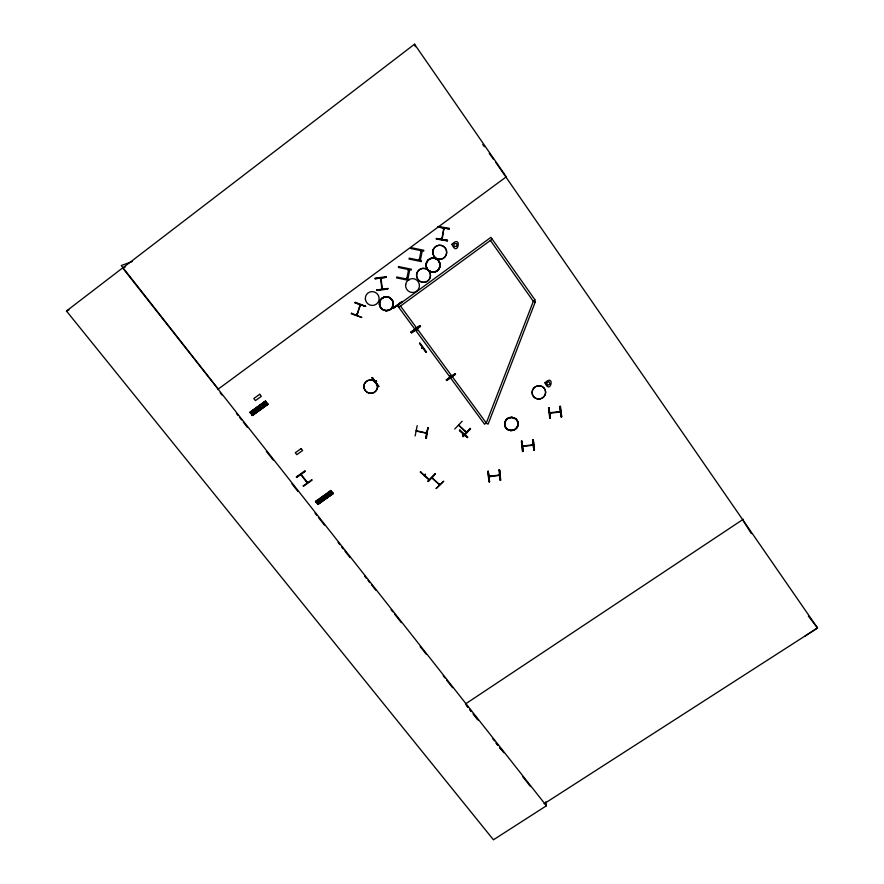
<?xml version="1.0" encoding="UTF-8"?>
<svg xmlns="http://www.w3.org/2000/svg" width="884" height="884" viewBox="0 0 884 884"><rect width="100%" height="100%" fill="white"/><g stroke="black" fill="none" stroke-linecap="round" stroke-linejoin="round"><path stroke-width="1.33" d="M442.42 238.382L441.801 238.271L442.232 239.321M439.613 484.763L438.74 483.791M443.249 228.934L443.713 229.332L443.956 228.105M436.132 488.421L443.746 481.172L436.243 488.498M435.392 473.68L427.801 481.095L428.232 481.482L435.392 473.78L428.232 481.482M431.712 477.802L432.84 478.321L431.967 477.548M438.862 484.178L439.867 484.41M466.31 432.541L465.669 431.304M428.508 478.564L428.099 479.15L420.231 472.1L420.629 471.548M375.534 381.7L376.462 380.938M424.497 474.863L425.436 474.73L425.248 474.056M427.889 427.668L425.823 437.989M381.037 279.267L380.485 278.073M381.987 289.212L381.866 287.886M382.463 288.913L381.899 288.98M422.729 348.208L421.668 348.418L422.883 348.086M426.884 432.795L425.723 433.038L425.712 432.398M426 352.208L419.613 343.29M438.132 227.122L438.232 226.492L449.381 228.315L449.282 228.945L438.144 227.033L449.282 228.945M417.237 430.873L416.309 430.696M436.364 238.536L447.403 240.879L447.503 240.249L436.376 238.503L447.492 240.315M417.193 425.613L415.148 435.934M356.583 314.814L357.324 314.03L356.572 315.058M356.937 315.179L356.827 314.096M360.108 304.604L360.075 305.897L360.473 304.737M419.535 343.423L420.033 343.069L426.486 351.954L425.989 352.307L419.668 343.323M420.53 326.362L411.568 332.848L411.005 332.086L419.944 325.566M447.414 240.857L436.287 239.045M441.768 239.199L443.923 228.315M442.155 239.255L443.89 228.183M416.596 330.749L415.966 329.975M415.314 328.981L415.381 328.251M544.964 382.783C550.522 395.855 555.439 372.838 544.975 382.805M411.568 332.848L420.475 326.307L419.933 325.655L411.049 332.03M359.678 305.51L360.208 305.698M426.806 433.149L416.375 430.762M300.759 474.52L301.72 475.106M307.555 482.697L301.124 474.399M416.419 330.605L415.878 329.754M459.371 425.757L458.608 425.149M449.923 376.153L450.575 376.982L449.956 376.219M378.772 386.231L378.308 386.639L372.23 377.578M402.154 301.389L393.369 308.129L402.275 301.554M376.164 381.114L375.667 382.076L376.683 381.236M397.977 305.455L397.999 304.77M462.476 434.74L463.514 434.265L462.498 434.795M462.896 434.972L463.592 434.188M486.266 422.828L484.576 424.232L397.435 305.51M393.369 308.129L402.308 301.577M365.611 306.383L355.014 302.792L355.213 302.206L365.622 306.394L355.014 302.792M360.075 304.715L356.97 315.08M360.44 304.847L357.379 313.919M324.958 499.117L322.793 496.355M323.411 500.222L321.246 497.46M322.008 501.272L319.864 498.443M320.45 502.366L318.317 499.537M319.422 503.106L317.279 500.278M316.129 502.057L315.511 501.316M535.262 301.963L488.134 424.077L486.167 423.37L533.317 301.322L535.03 299.941M303.212 485.647L303.51 486.266L312.008 480.211L311.743 479.647M387.744 288.438L387.789 289.123L376.739 290.482L376.694 289.786M488.918 476.332L490.045 476.642L490.067 475.99M498.355 475.15L499.316 474.984M307.577 482.609L306.527 482.123L306.914 481.57M522.532 446.077L533.129 444.751M532.046 444.895L533.273 445.105M549.726 412.839L550.964 413.06L549.804 413.259M559.307 411.635L560.5 411.491M560.522 411.911L559.572 412.032M305.19 471.194L296.637 477.415L296.284 476.951L304.858 470.951M386.209 277.256L375.136 278.725L386.209 277.366L386.131 276.747M416.916 330.528L416.187 329.533M450.884 376.761L450.177 375.656M425.403 474.686L424.508 475.017M489.128 476.255L499.537 475.006M549.947 412.762L560.39 411.502M560.401 411.911L549.992 413.237M259.509 410.088L257.299 407.159M257.984 411.182L255.73 408.309M256.592 412.198L254.338 409.325M254.979 413.392L252.769 410.474M253.973 414.11L251.73 411.237M252.415 415.248L267.962 404.308L265.598 401.192M428.409 478.808L420.519 471.791M382.396 289.013L380.982 278.128L380.396 278.316M454.763 429.005L462.144 421.259M458.818 425.259L466.067 432.475M470.089 428.386L470.542 428.917L463.216 436.674L462.785 436.287L470.144 428.442M470.211 428.596L462.829 436.21M439.414 484.664L432.044 477.614M459.901 430.055L467.802 437.215L467.393 437.635L459.503 430.486L459.912 430.055M425.436 474.62L424.939 475.249M459.503 430.486L467.382 437.503M488.985 481.692L489.57 481.625L488.996 481.681L488.211 471.249M523.063 451.426L521.847 441.061M378.33 386.628L371.855 377.844M426.663 433.16L416.309 431.116M549.063 407.756L550.168 418.287L549.041 407.657M545.793 801.799L546.4 805.777L493.449 839.8L66.466 311.013L122.622 267.951L125.362 266.935M122.777 267.896L414.519 44.2L506.3 176.822L217.608 389.557M267.819 404.087L252.316 415.314L249.929 412.32L265.432 401.049M266.128 401.944L250.658 413.248L266.029 401.701L250.216 412.684L265.587 401.137L249.896 412.276M250.338 412.828L266.029 401.756M397.402 305.632L490.918 237.343L535.096 300.052M250.515 412.994L265.819 401.546M267.509 403.745L251.73 414.64L267.222 403.369M492.189 239.133L398.684 307.378L400.397 305.897L486.288 423.027M251.752 414.662L267.388 403.469M267.465 403.679L252.039 415.027M252.139 415.148L267.653 403.933M267.918 404.275L252.481 415.591M381.766 288.007L382.219 288.04M420.099 325.876L411.182 332.329L420.187 325.975M421.668 348.418L422.784 348.086M330.826 490.443L315.831 501.736M315.555 501.383L331.014 490.576M331.29 491.051L315.931 501.869L331.577 491.405M316.085 502.002L331.434 491.117M331.533 491.349L316.251 502.278M317.577 503.968L332.605 492.753L317.544 503.946L333.157 493.349L317.986 504.499M332.738 492.852L317.234 503.537M305.091 471.26L296.593 477.316M455.183 373.623L446.287 379.899M455.503 374.175L446.63 380.474L455.525 374.197L455.183 373.733L446.287 380.009L446.641 380.496M311.732 479.824L303.245 485.902M465.426 703.984L743.278 519.251M805.247 635.961L817.534 627.96L495.725 162.302M544.069 803.777L817.534 627.96L808.33 616.049M66.466 311.013L68.963 309.941M132.213 261.553L121.285 265.531L218.26 389.082M533.063 445.238L522.687 446.431L523.494 445.856M499.372 475.448L489.183 476.708M523.56 446.431L523.682 445.757M522.577 451.503L521.958 441.072L523.162 451.437L522.566 451.514L521.361 441.138M549.76 418.331L548.61 407.811L550.202 418.165M439.481 484.697L431.79 477.879M548.566 407.833L549.163 407.756M561.031 416.795L560.025 406.364L561.683 416.85L561.086 416.928L559.904 406.275M532.621 439.591L533.262 439.657L534.444 450.033L533.803 449.956L532.809 439.691M498.907 469.901L499.526 469.979L500.333 480.266L499.515 469.968M489.57 481.625L488.299 471.382L487.714 471.459L489.029 481.669M375.136 278.725L375.048 278.106L386.142 276.791M560.5 406.32L561.66 416.839M533.24 439.646L534.422 450.022M307.146 482.819L300.825 474.597M490.377 240.371L533.317 301.322L535.328 302.074M381.932 289.068L380.496 278.184M458.697 425.226L466.487 432.199M317.864 504.278L333.301 493.637M122.622 267.951L546.4 805.777M220.171 392.805L221.884 394.971M236.415 413.414L238.116 415.579M239.829 417.745L241.542 419.911M243.244 422.077L247.52 427.502M266.316 451.359L273.156 460.034M291.952 483.879L297.941 491.471M315.024 513.151L316.737 515.328M318.45 517.494L324.428 525.085M338.097 542.433L339.81 544.599M341.511 546.765L343.224 548.931M344.937 551.108L350.064 557.605M364.584 576.036L366.296 578.213M368.009 580.379L369.711 582.545M371.424 584.711L375.7 590.136M391.082 609.651L392.783 611.816M394.496 613.993L401.336 622.668M420.132 646.513L426.11 654.105M443.204 675.785L444.917 677.962M446.619 680.127L452.608 687.719M469.691 709.399L471.404 711.576L469.68 709.41M478.244 720.25L473.117 713.742L477.36 719.189M492.775 738.692L494.488 740.858M496.2 743.024L497.913 745.201M499.615 747.367L503.891 752.792M522.698 776.66L530.4 786.417M315.698 501.449L317.864 504.2L333.169 493.36L331.003 490.587M496.112 743.079L497.814 745.256M499.526 747.433L501.228 749.599M264.007 402.297L266.25 405.17M329.445 491.692L331.611 494.454M482.786 144.545L484.399 146.766M489.261 153.429L493.305 158.976M742.593 519.704L751.334 533.593M414.519 44.2L415.27 46.653M488.222 471.36L489.427 481.614M499.526 469.979L500.775 480.222L500.189 480.299L498.941 470.056M532.665 439.724L533.848 450.1M546.434 382.971L547.804 385.291L550.179 383.899L548.82 381.59L546.434 382.971M451.923 244.315C457.779 258.139 462.663 233.807 451.923 244.315M398.551 266.581L398.386 267.465L408.607 269.554L406.773 279.068L396.772 277.012L396.596 277.896L408.817 280.394L408.972 279.598L407.867 279.377L409.712 269.786L411.137 270.073L411.303 269.189L398.551 266.581M411.027 247.642L410.85 248.537L421.104 250.647L419.237 260.228L409.204 258.161L409.027 259.056L421.281 261.576L421.436 260.769L420.331 260.548L422.221 250.879L423.646 251.178L423.812 250.282L411.027 247.642M406.452 278.294L406.596 278.99L406.452 278.294M408.176 269.465L408.32 270.173L408.176 269.465M418.917 259.454L419.06 260.161L418.917 259.454M420.673 250.559L420.817 251.277L420.673 250.559M427.955 427.79L425.812 438.132L426.397 438.243L427.878 427.801M351.489 313.256L351.302 313.831L361.843 317.5L351.489 313.256M387.744 288.527L376.683 290.007L387.733 288.571M453.956 243.597L454 246.47L456.818 246.426L456.785 243.553L453.956 243.597M378.75 386.308L372.297 377.545L378.683 386.363M259.708 394.286L253.818 398.496L255.421 400.596L261.31 396.386L259.708 394.286M301.157 448.608L295.3 452.73L296.77 454.652L302.626 450.542L301.157 448.608M507.438 418.563L507.482 418.662A6.729 6.553 -14.7 0 0 508.554 429.989A6.74 6.564 -14.7 0 0 518.09 423.337A6.74 6.564 -14.7 0 0 507.515 418.684L507.46 418.618A6.718 6.531 -14.7 0 0 508.532 429.878A6.718 6.531 -14.7 0 0 518.035 423.237A6.718 6.531 -14.7 0 0 507.504 418.596L507.438 418.563M467.99 707.233L466.277 705.067L467.979 707.233M405.679 284.46A6.973 6.906 59.8 0 0 415.049 292.074A6.973 6.906 59.8 0 0 416.85 280.173A6.973 6.906 59.8 0 0 405.679 284.46M433.359 249.387A7.061 6.973 83.4 0 0 440.464 259.288A7.061 6.973 83.4 0 0 445.37 248.139A7.061 6.973 83.4 0 0 433.359 249.387M433.37 249.398A7.039 6.962 83.4 0 0 440.464 259.277A7.039 6.962 83.4 0 0 445.359 248.15A7.039 6.962 83.4 0 0 433.37 249.398M417.137 272.482A7.039 6.973 69.5 0 0 424.287 282.35A7.039 6.973 69.5 0 0 429.16 271.233A7.039 6.973 69.5 0 0 417.137 272.482A6.995 6.928 69.5 0 0 424.287 282.294A6.995 6.928 69.5 0 0 429.127 271.244A6.995 6.928 69.5 0 0 417.171 272.482M426.663 262.205A7.072 6.995 77.9 0 0 433.812 272.117A7.072 6.995 77.9 0 0 438.718 260.946A7.039 6.973 77.9 0 0 426.696 262.194A7.039 6.973 77.9 0 0 433.812 272.073A7.028 6.95 77.9 0 0 438.685 261.001A7.028 6.95 77.9 0 0 426.696 262.25A7.028 6.95 77.9 0 0 433.801 272.106A7.039 6.973 77.9 0 0 438.696 260.946A7.072 6.995 77.9 0 0 426.663 262.205A7.028 6.95 77.9 0 0 433.812 272.051A7.028 6.95 77.9 0 0 438.685 260.957A7.028 6.95 77.9 0 0 426.707 262.205M507.515 418.684A6.74 6.564 -14.7 0 0 508.554 430.011A6.729 6.553 -14.7 0 0 518.079 423.337A6.729 6.553 -14.7 0 0 507.526 418.684A6.774 6.586 -14.7 0 0 508.521 429.967A6.774 6.586 -14.7 0 0 518.101 423.27A6.774 6.586 -14.7 0 0 507.482 418.596M537.66 398.949A6.796 6.619 -24 0 0 545.229 390.021A6.807 6.63 -24 0 0 533.693 388.187A6.807 6.63 -24 0 0 537.66 398.971A6.807 6.63 -24 0 0 545.251 390.021A6.796 6.619 -24 0 0 533.704 388.187A6.796 6.619 -24 0 0 537.66 398.949M365.191 390.573A6.851 6.685 21.9 0 0 376.938 389.391A6.807 6.652 21.9 0 0 369.866 379.976A6.851 6.685 21.9 0 0 365.191 390.573M376.938 389.391A6.851 6.685 21.9 0 0 369.855 379.976A6.807 6.652 21.9 0 0 365.236 390.518A6.807 6.652 21.9 0 0 376.904 389.336M379.49 304.416A6.973 6.873 46.4 0 0 390.496 309.323A6.973 6.873 46.4 0 0 389.115 297.389A6.973 6.873 46.4 0 0 379.49 304.416A6.973 6.873 46.4 0 0 390.474 309.378A6.973 6.873 46.4 0 0 389.093 297.444A6.95 6.862 46.4 0 0 379.512 304.405A6.95 6.862 46.4 0 0 390.485 309.312A6.95 6.862 46.4 0 0 389.104 297.4A6.973 6.873 46.4 0 0 379.468 304.472A6.962 6.862 46.4 0 0 390.463 309.367A6.962 6.862 46.4 0 0 389.082 297.455A6.962 6.862 46.4 0 0 379.479 304.472M365.368 299.234A6.973 6.862 47.8 0 0 376.374 304.14A6.973 6.862 47.8 0 0 374.96 292.206A6.973 6.862 47.8 0 0 365.368 299.234"/></g></svg>
